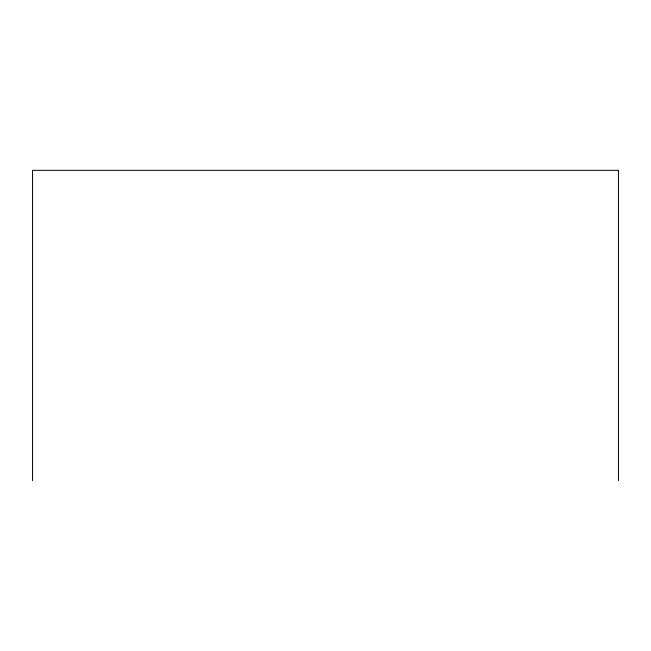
<?xml version="1.0" encoding="UTF-8"?>
<svg xmlns="http://www.w3.org/2000/svg" width="651" height="651" viewBox="0 0 651 651"><rect width="100%" height="100%" fill="white"/><g stroke="black" fill="none" stroke-linecap="round" stroke-linejoin="round"><path stroke-width="0.98" d="M618.45 480.658L618.45 170.342L32.55 170.342L32.55 480.658"/></g></svg>
